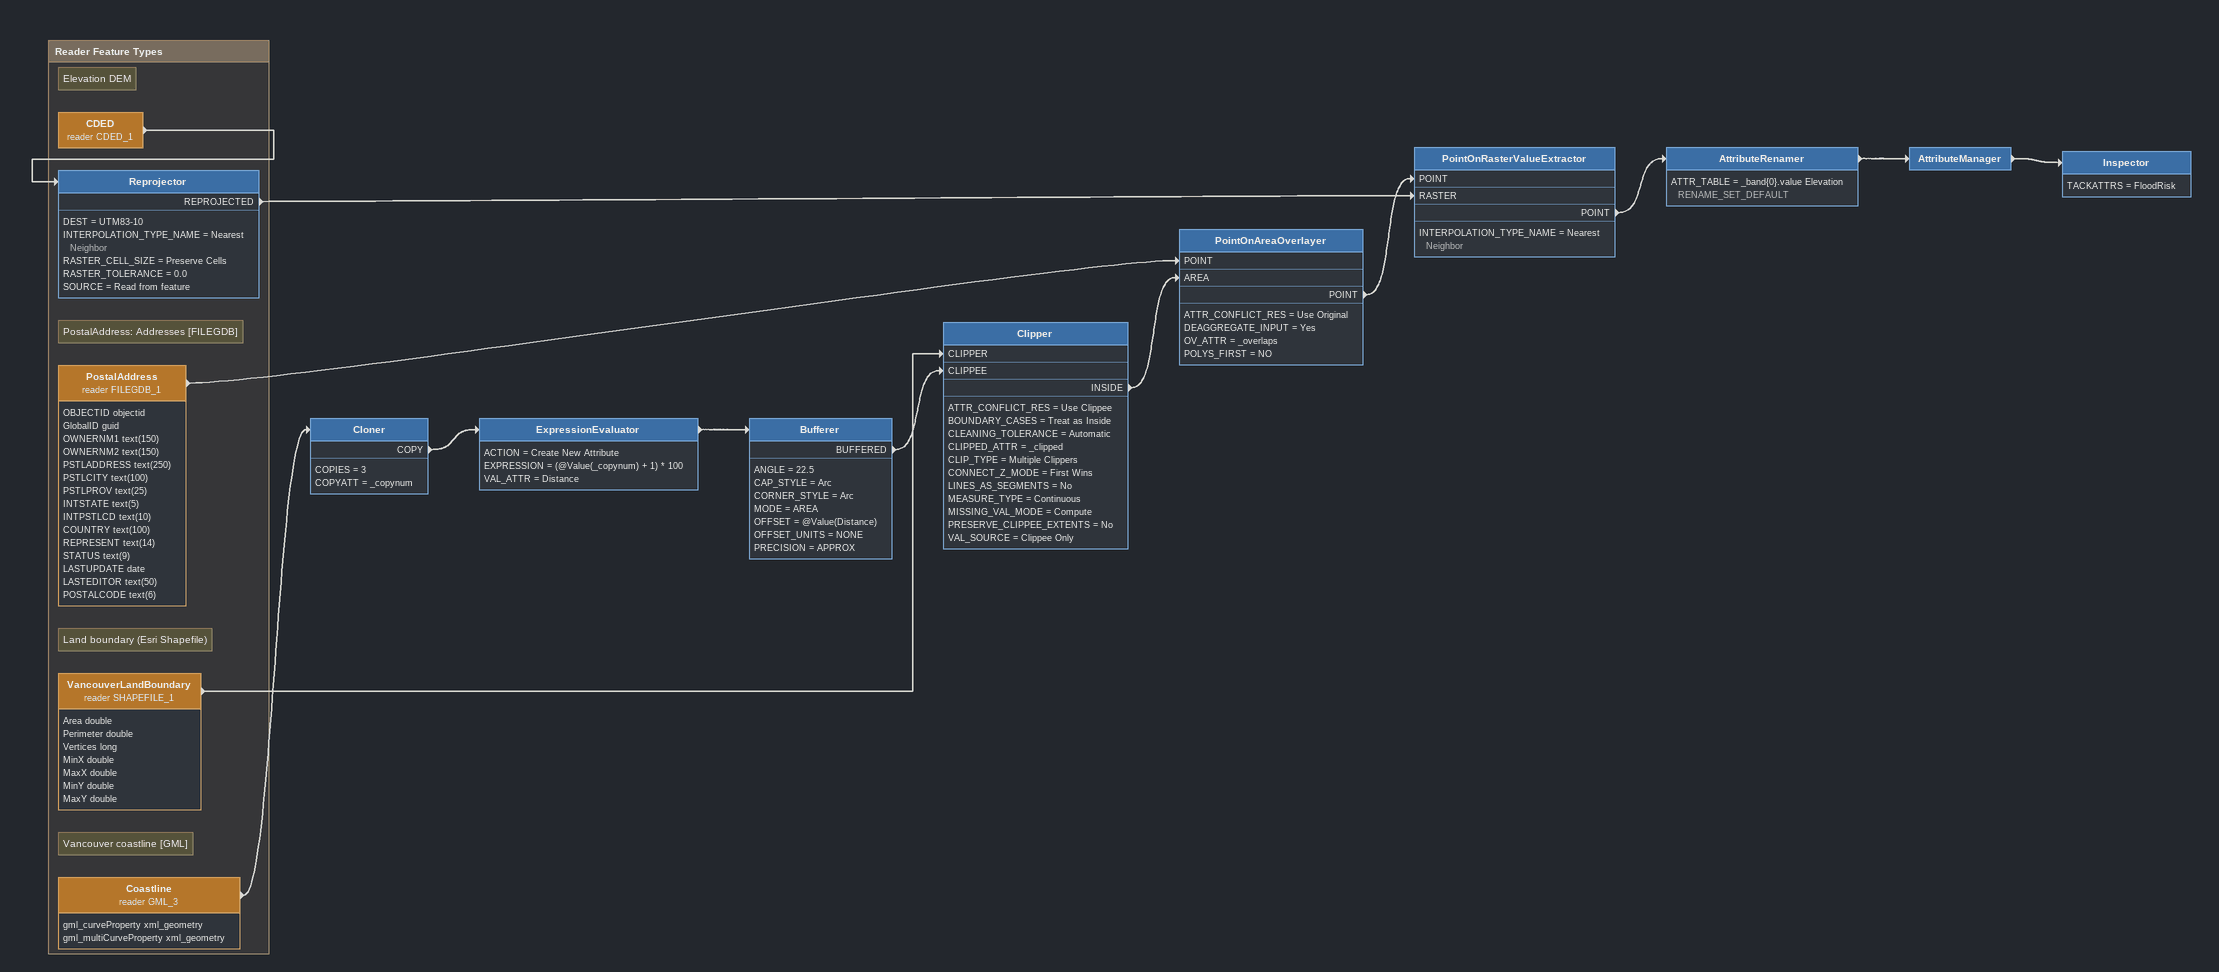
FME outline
Cloner
    COPIES = 3
    COPYATT = _copynum
    COPY -> ExpressionEvaluator
ExpressionEvaluator
    ACTION = Create New Attribute
    EXPRESSION = (@Value(_copynum) + 1) * 100
    VAL_ATTR = Distance
    -> Bufferer
Bufferer
    ANGLE = 22.5
    CAP_STYLE = Arc
    CORNER_STYLE = Arc
    MODE = AREA
    OFFSET = @Value(Distance)
    OFFSET_UNITS = NONE
    PRECISION = APPROX
    BUFFERED -> Clipper [CLIPPEE]
Clipper
    ATTR_CONFLICT_RES = Use Clippee
    BOUNDARY_CASES = Treat as Inside
    CLEANING_TOLERANCE = Automatic
    CLIPPED_ATTR = _clipped
    CLIP_TYPE = Multiple Clippers
    CONNECT_Z_MODE = First Wins
    LINES_AS_SEGMENTS = No
    MEASURE_TYPE = Continuous
    MISSING_VAL_MODE = Compute
    PRESERVE_CLIPPEE_EXTENTS = No
    VAL_SOURCE = Clippee Only
    INSIDE -> PointOnAreaOverlayer [AREA]
PointOnAreaOverlayer
    ATTR_CONFLICT_RES = Use Original
    DEAGGREGATE_INPUT = Yes
    OV_ATTR = _overlaps
    POLYS_FIRST = NO
    POINT -> PointOnRasterValueExtractor [POINT]
PointOnRasterValueExtractor
    INTERPOLATION_TYPE_NAME = Nearest Neighbor
    POINT -> AttributeRenamer
AttributeRenamer
    ATTR_TABLE = _band{0}.value Elevation RENAME_SET_DEFAULT
    -> AttributeManager
AttributeManager
    -> Inspector
Inspector
    TACKATTRS = FloodRisk

Bookmark: Reader Feature Types
Note: Elevation DEM
CDED (reader CDED_1)
    -> Reprojector
Reprojector
    DEST = UTM83-10
    INTERPOLATION_TYPE_NAME = Nearest Neighbor
    RASTER_CELL_SIZE = Preserve Cells
    RASTER_TOLERANCE = 0.0
    SOURCE = Read from feature
    REPROJECTED -> PointOnRasterValueExtractor [RASTER]
Note: PostalAddress: Addresses [FILEGDB]
PostalAddress (reader FILEGDB_1)
    attributes: OBJECTID objectid, GlobalID guid, OWNERNM1 text(150), OWNERNM2 text(150), PSTLADDRESS text(250), PSTLCITY text(100), PSTLPROV text(25), INTSTATE text(5), INTPSTLCD text(10), COUNTRY text(100), REPRESENT text(14), STATUS text(9), LASTUPDATE date, LASTEDITOR text(50), POSTALCODE text(6)
    -> PointOnAreaOverlayer [POINT]
Note: Land boundary (Esri Shapefile)
VancouverLandBoundary (reader SHAPEFILE_1)
    attributes: Area double, Perimeter double, Vertices long, MinX double, MaxX double, MinY double, MaxY double
    -> Clipper [CLIPPER]
Note: Vancouver coastline [GML]
Coastline (reader GML_3)
    attributes: gml_curveProperty xml_geometry, gml_multiCurveProperty xml_geometry
    -> Cloner
